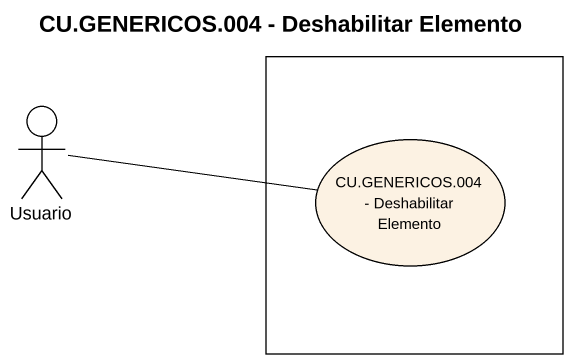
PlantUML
@startuml
title CU.GENERICOS.004 - Deshabilitar Elemento
actor Usuario
rectangle " " as rectangle1 {
  usecase "CU.GENERICOS.004 - Deshabilitar Elemento" as CU_GENERICOS_004
}
Usuario -right- CU_GENERICOS_004
@enduml
